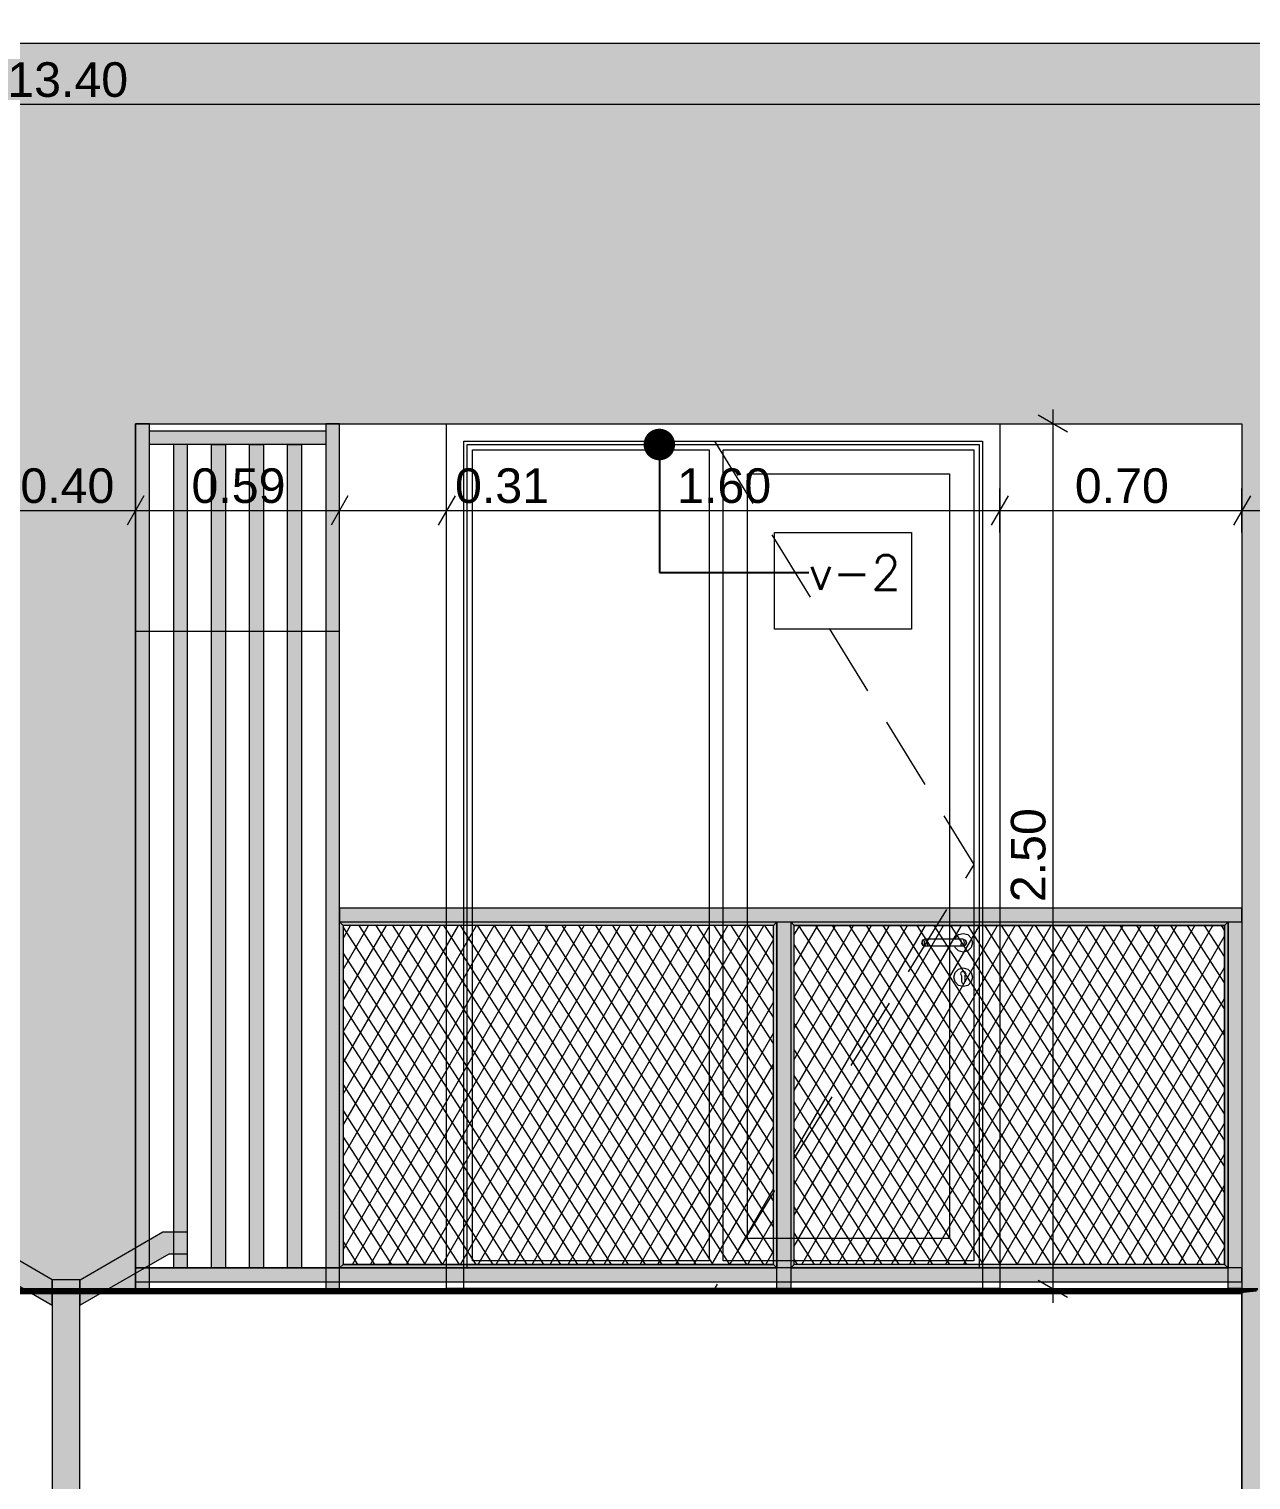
# Model space of a CAD drawing. Header units: millimetres. Extents: x 475616349 to 476941521, y 4620115302 to 4621446928.
# Drawn here: x 476732784 to 476736319, y 4620528667 to 4620532861 of the extents above; entities that cross this region are included whole.
import ezdxf

# ---------------------------------------------------------------- set-up
doc = ezdxf.new("R2010")
doc.units = ezdxf.units.MM
doc.header["$MEASUREMENT"] = 0
doc.linetypes.add('Hidden Line', pattern=[317.5, 211.666667, -105.833333])
for name, color, linetype, lineweight in [('0_Pen_No__250_Pen_No__255', 255, 'Continuous', 0), ('0_Pen_No__250_Pen_No__7', 7, 'Continuous', 0), ('2D Drafting - General_Pen_No__7_Pen_No__7', 7, 'Continuous', 0), ('New_2D Drafting - General_Pen_No__2_Pen_No__250', 7, 'Continuous', 0), ('New_2D Drafting - General_Pen_No__30_Pen_No__9_Pen_No__9_Pen_No__253', 252, 'Continuous', 0), ('New_2D Drafting - General_Pen_No__30_Pen_No__9_Pen_No__9_Pen_No__255', 255, 'Continuous', 0), ('New_2D Drafting - General_Pen_No__30_Pen_No__9_Pen_No__9_Pen_No__7', 7, 'Continuous', 0), ('New_2D Drafting - General_Pen_No__4', 7, 'Continuous', 0), ('New_2D Drafting - General_Pen_No__7', 7, 'Continuous', 0), ('New_Structural - Bearing_Pen_No__250', 7, 'Continuous', 0), ('New_zoma_Pen_No__4', 7, 'Continuous', 0), ('New_zoma_Pen_No__7', 7, 'Continuous', 0), ('Structural - Bearing_Pen_No__250', 7, 'Continuous', 0)]:
    doc.layers.add(name, color=color, linetype=linetype, lineweight=lineweight)
doc.layers.add('New_zoma', color=7, linetype='Continuous')
doc.styles.add('GENERATED_STYLE_1', font='arial.ttf')
doc.dimstyles.new('GENERATED_STYLE__18', dxfattribs={"dimtxt": 100, "dimasz": 64.421331, "dimexe": 0.18, "dimexo": 3, "dimgap": 0.09, "dimtad": 1, "dimtih": 1, "dimtoh": 1, "dimlfac": 0.001, "dimzin": 0, "dimdsep": 46, "dimtxsty": 'GENERATED_STYLE_1', "dimblk": 'ARROWHEAD_2', "dimblk1": 'ARROWHEAD_2', "dimblk2": 'ARROWHEAD_2', "dimcen": 0.09, "dimclrd": 7, "dimclre": 7, "dimclrt": 7, "dimadec": 0, "dimazin": 0, "dimtfac": 1, "dimtdec": 4, "dimtmove": 0, "dimatfit": 3, "dimfxl": 1, "dimtolj": 1, "dimtzin": 0, "dimarcsym": 0})
doc.dimstyles.new('GENERATED_STYLE__19', dxfattribs={"dimtxt": 100, "dimasz": 64.421331, "dimexe": 0.18, "dimexo": 3, "dimgap": 0.09, "dimtad": 1, "dimlfac": 0.001, "dimzin": 0, "dimdsep": 46, "dimtxsty": 'GENERATED_STYLE_1', "dimblk": 'ARROWHEAD_2', "dimblk1": 'ARROWHEAD_2', "dimblk2": 'ARROWHEAD_2', "dimcen": 0.09, "dimclrd": 7, "dimclre": 7, "dimclrt": 7, "dimadec": 0, "dimazin": 0, "dimtfac": 1, "dimtdec": 4, "dimtmove": 0, "dimatfit": 3, "dimfxl": 1, "dimtolj": 1, "dimtzin": 0, "dimarcsym": 0})
doc.dimstyles.new('GENERATED_STYLE__48', dxfattribs={"dimtxt": 0.18, "dimasz": 182.4, "dimexe": 0.18, "dimexo": 0.0625, "dimgap": 0.09, "dimtad": 0, "dimtih": 1, "dimtoh": 1, "dimdec": 4, "dimzin": 0, "dimdsep": 46, "dimcen": 0.09, "dimadec": 0, "dimazin": 0, "dimtfac": 1, "dimtdec": 4, "dimtmove": 0, "dimatfit": 3, "dimldrblk": 'ARROWHEAD_11', "dimfxl": 1, "dimtolj": 1, "dimtzin": 0, "dimarcsym": 0})
pattern_1 = [(60, (476577134.07, 4620325125.74), (-38.971143, 22.5), []), (122.833095, (476577134.07, 4620325125.74), (36.8060797, 18.75), [])]

# ---------------------------------------------------------------- blocks, each defined once
blk = doc.blocks.new('*D921', base_point=(476577134.1, 4620325125.7))
at = {"layer": 'New_zoma_Pen_No__4', "color": 7, "linetype": 'Continuous', "lineweight": 0, "transparency": 16777216}
for p, q in [((476726216.7, 4620532686.3), (476726167.8, 4620532601.5)), ((476726192.2, 4620532580.3), (476726192.2, 4620532707.5)), ((476739616.7, 4620532686.3), (476739567.8, 4620532601.5)), ((476739592.2, 4620532580.3), (476739592.2, 4620532707.5)), ((476726192.2, 4620532643.9), (476739592.2, 4620532643.9))]:
    blk.add_line(p, q, dxfattribs=at)
at = {"layer": 'New_zoma_Pen_No__7', "color": 7, "lineweight": 0, "transparency": 16777216, "insert": (476732721.3, 4620532663.9), "char_height": 100, "attachment_point": 7, "style": 'GENERATED_STYLE_1'}
blk.add_mtext('\\A1;{\\pql;\\fArial|b0|i0|c0|p34;13.40}', dxfattribs=at)
blk = doc.blocks.new('ARROWHEAD_2')
at = {"color": 0, "linetype": 'Continuous', "lineweight": 0}
for p, q in [((-0.378, -0.655), (0.378, 0.655)), ((0, 0), (-1, 0))]:
    blk.add_line(p, q, dxfattribs=at)
blk = doc.blocks.new('*D931', base_point=(476577134.1, 4620325125.7))
at = {"layer": 'New_zoma_Pen_No__4', "color": 7, "linetype": 'Continuous', "lineweight": 0, "transparency": 16777216}
for p, q in [((476732716.7, 4620531512.4), (476732667.8, 4620531427.7)), ((476732692.2, 4620531406.5), (476732692.2, 4620531533.6)), ((476733116.7, 4620531512.4), (476733067.8, 4620531427.7)), ((476733092.2, 4620531406.5), (476733092.2, 4620531533.6)), ((476732692.2, 4620531470.1), (476733092.2, 4620531470.1))]:
    blk.add_line(p, q, dxfattribs=at)
at = {"layer": 'New_zoma_Pen_No__7', "color": 7, "lineweight": 0, "transparency": 16777216, "insert": (476732759.2, 4620531490.1), "char_height": 100, "attachment_point": 7, "style": 'GENERATED_STYLE_1'}
blk.add_mtext('\\A1;{\\pql;\\fArial|b0|i0|c0|p34;0.40}', dxfattribs=at)
blk = doc.blocks.new('*D932', base_point=(476577134.1, 4620325125.7))
at = {"layer": 'New_zoma_Pen_No__4', "color": 7, "linetype": 'Continuous', "lineweight": 0, "transparency": 16777216}
for p, q in [((476733116.7, 4620531512.4), (476733067.8, 4620531427.7)), ((476733092.2, 4620531406.5), (476733092.2, 4620531533.6)), ((476733706.7, 4620531512.4), (476733657.8, 4620531427.7)), ((476733682.2, 4620531406.5), (476733682.2, 4620531533.6)), ((476733092.2, 4620531470.1), (476733682.2, 4620531470.1))]:
    blk.add_line(p, q, dxfattribs=at)
at = {"layer": 'New_zoma_Pen_No__7', "color": 7, "lineweight": 0, "transparency": 16777216, "insert": (476733254.2, 4620531490.1), "char_height": 100, "attachment_point": 7, "style": 'GENERATED_STYLE_1'}
blk.add_mtext('\\A1;{\\pql;\\fArial|b0|i0|c0|p34;0.59}', dxfattribs=at)
blk = doc.blocks.new('*D933', base_point=(476577134.1, 4620325125.7))
at = {"layer": 'New_zoma_Pen_No__4', "color": 7, "linetype": 'Continuous', "lineweight": 0, "transparency": 16777216}
for p, q in [((476733706.7, 4620531512.4), (476733657.8, 4620531427.7)), ((476733682.2, 4620531406.5), (476733682.2, 4620531533.6)), ((476734016.3, 4620531512.4), (476733967.4, 4620531427.7)), ((476733991.9, 4620531406.5), (476733991.9, 4620531533.6)), ((476733682.2, 4620531470.1), (476733991.9, 4620531470.1))]:
    blk.add_line(p, q, dxfattribs=at)
blk = doc.blocks.new('*D934', base_point=(476577134.1, 4620325125.7))
at = {"layer": 'New_zoma_Pen_No__4', "color": 7, "linetype": 'Continuous', "lineweight": 0, "transparency": 16777216}
for p, q in [((476734016.3, 4620531512.4), (476733967.4, 4620531427.7)), ((476733991.9, 4620531406.5), (476733991.9, 4620531533.6)), ((476735616.3, 4620531512.4), (476735567.4, 4620531427.7)), ((476735591.9, 4620531406.5), (476735591.9, 4620531533.6)), ((476733991.9, 4620531470.1), (476735591.9, 4620531470.1))]:
    blk.add_line(p, q, dxfattribs=at)
at = {"layer": 'New_zoma_Pen_No__7', "color": 7, "lineweight": 0, "transparency": 16777216, "char_height": 100, "attachment_point": 7, "style": 'GENERATED_STYLE_1'}
for s, insert in [('\\A1;{\\pql;\\fArial|b0|i0|c0|p34;0.31}', (476734016.4, 4620531490.1)), ('\\A1;{\\pql;\\fArial|b0|i0|c0|p34;1.60}', (476734658.8, 4620531490.1))]:
    blk.add_mtext(s, dxfattribs=dict(at, insert=insert))
blk = doc.blocks.new('*D935', base_point=(476577134.1, 4620325125.7))
at = {"layer": 'New_zoma_Pen_No__4', "color": 7, "linetype": 'Continuous', "lineweight": 0, "transparency": 16777216}
for p, q in [((476735616.3, 4620531512.4), (476735567.4, 4620531427.7)), ((476735591.9, 4620531406.5), (476735591.9, 4620531533.6)), ((476736316.7, 4620531512.4), (476736267.8, 4620531427.7)), ((476736292.2, 4620531406.5), (476736292.2, 4620531533.6)), ((476735591.9, 4620531470.1), (476736292.2, 4620531470.1))]:
    blk.add_line(p, q, dxfattribs=at)
at = {"layer": 'New_zoma_Pen_No__7', "color": 7, "lineweight": 0, "transparency": 16777216, "insert": (476735809, 4620531490.1), "char_height": 100, "attachment_point": 7, "style": 'GENERATED_STYLE_1'}
blk.add_mtext('\\A1;{\\pql;\\fArial|b0|i0|c0|p34;0.70}', dxfattribs=at)
blk = doc.blocks.new('*D936', base_point=(476577134.1, 4620325125.7))
at = {"layer": 'New_zoma_Pen_No__4', "color": 7, "linetype": 'Continuous', "lineweight": 0, "transparency": 16777216}
for p, q in [((476736316.7, 4620531512.4), (476736267.8, 4620531427.7)), ((476736292.2, 4620531406.5), (476736292.2, 4620531533.6)), ((476737316.7, 4620531512.4), (476737267.8, 4620531427.7)), ((476737292.2, 4620531406.5), (476737292.2, 4620531533.6)), ((476736292.2, 4620531470.1), (476737292.2, 4620531470.1))]:
    blk.add_line(p, q, dxfattribs=at)
at = {"layer": 'New_zoma_Pen_No__7', "color": 7, "lineweight": 0, "transparency": 16777216, "insert": (476736659.2, 4620531490.1), "char_height": 100, "attachment_point": 7, "style": 'GENERATED_STYLE_1'}
blk.add_mtext('\\A1;{\\pql;\\fArial|b0|i0|c0|p34;1.00}', dxfattribs=at)
blk = doc.blocks.new('*D970', base_point=(476577134.1, 4620325125.7))
at = {"layer": 'New_zoma_Pen_No__4', "color": 7, "linetype": 'Continuous', "lineweight": 0, "transparency": 16777216}
for p, q in [((476735745.4, 4620531761.9), (476735745.4, 4620531720.4)), ((476735681.8, 4620531720.4), (476735808.9, 4620531720.4)), ((476735787.8, 4620531695.9), (476735703, 4620531744.9)), ((476735745.4, 4620531720.4), (476735745.4, 4620529220.4)), ((476735703, 4620529244.9), (476735787.8, 4620529195.9)), ((476735681.8, 4620529220.4), (476735809, 4620529220.4)), ((476735745.4, 4620529220.4), (476735745.4, 4620529179))]:
    blk.add_line(p, q, dxfattribs=at)
at = {"layer": 'New_zoma_Pen_No__7', "color": 7, "lineweight": 0, "transparency": 16777216, "insert": (476735725.4, 4620530337.4), "char_height": 100, "attachment_point": 7, "rotation": 90.0002, "style": 'GENERATED_STYLE_1'}
blk.add_mtext('\\A1;{\\pql;\\fArial|b0|i0|c0|p34;2.50}', dxfattribs=at)
blk = doc.blocks.new('*D977', base_point=(476577134.1, 4620325125.7))
at = {"layer": 'New_zoma_Pen_No__4', "color": 7, "linetype": 'Continuous', "lineweight": 0, "transparency": 16777216}
for p, q in [((476739140.2, 4620530144.9), (476739225, 4620530095.9)), ((476739246.2, 4620530120.4), (476739119, 4620530120.4)), ((476739182.6, 4620528520.4), (476739182.6, 4620530120.4)), ((476739140.2, 4620528544.9), (476739225, 4620528495.9)), ((476739246.2, 4620528520.4), (476739119, 4620528520.4))]:
    blk.add_line(p, q, dxfattribs=at)
at = {"layer": 'New_zoma_Pen_No__7', "color": 7, "lineweight": 0, "transparency": 16777216, "insert": (476739162.6, 4620529187.4), "char_height": 100, "attachment_point": 7, "rotation": 90, "style": 'GENERATED_STYLE_1'}
blk.add_mtext('\\A1;{\\pql;\\fArial|b0|i0|c0|p34;1.60}', dxfattribs=at)
blk = doc.blocks.new('*D978', base_point=(476577134.1, 4620325125.7))
at = {"layer": 'New_zoma_Pen_No__4', "color": 7, "linetype": 'Continuous', "lineweight": 0, "transparency": 16777216}
for p, q in [((476739246.2, 4620531720.4), (476739119, 4620531720.4)), ((476739140.2, 4620531744.9), (476739225, 4620531695.9)), ((476739182.6, 4620530120.4), (476739182.6, 4620531720.4)), ((476739140.2, 4620530144.9), (476739225, 4620530095.9)), ((476739246.2, 4620530120.4), (476739119, 4620530120.4))]:
    blk.add_line(p, q, dxfattribs=at)
at = {"layer": 'New_zoma_Pen_No__7', "color": 7, "lineweight": 0, "transparency": 16777216, "insert": (476739162.6, 4620530787.4), "char_height": 100, "attachment_point": 7, "rotation": 90, "style": 'GENERATED_STYLE_1'}
blk.add_mtext('\\A1;{\\pql;\\fArial|b0|i0|c0|p34;1.60}', dxfattribs=at)
blk = doc.blocks.new('*D979', base_point=(476577134.1, 4620325125.7))
at = {"layer": 'New_zoma_Pen_No__4', "color": 7, "linetype": 'Continuous', "lineweight": 0, "transparency": 16777216}
for p, q in [((476739182.6, 4620532820), (476739182.6, 4620532861.4)), ((476739246.2, 4620532820), (476739119, 4620532820)), ((476739225, 4620532795.5), (476739140.2, 4620532844.4)), ((476739182.6, 4620531720.4), (476739182.6, 4620532820)), ((476739246.2, 4620531720.4), (476739119, 4620531720.4)), ((476739140.2, 4620531744.9), (476739225, 4620531695.9))]:
    blk.add_line(p, q, dxfattribs=at)
at = {"layer": 'New_zoma_Pen_No__7', "color": 7, "lineweight": 0, "transparency": 16777216, "insert": (476739162.6, 4620532137.1), "char_height": 100, "attachment_point": 7, "rotation": 90, "style": 'GENERATED_STYLE_1'}
blk.add_mtext('\\A1;{\\pql;\\fArial|b0|i0|c0|p34;1.10}', dxfattribs=at)
blk = doc.blocks.new('*D1028', base_point=(476577134.1, 4620325125.7))
at = {"layer": 'New_zoma_Pen_No__4', "color": 7, "linetype": 'Continuous', "lineweight": 0, "transparency": 16777216}
for p, q in [((476753556.4, 4620529259.3), (476753641.2, 4620529210.3)), ((476753662.4, 4620529234.8), (476753535.3, 4620529234.8)), ((476753598.8, 4620528506), (476753598.8, 4620529234.8)), ((476753662.4, 4620528506), (476753535.3, 4620528506)), ((476753556.4, 4620528530.5), (476753641.2, 4620528481.5))]:
    blk.add_line(p, q, dxfattribs=at)
at = {"layer": 'New_zoma_Pen_No__7', "color": 7, "lineweight": 0, "transparency": 16777216, "insert": (476753578.8, 4620528737.4), "char_height": 100, "attachment_point": 7, "rotation": 90, "style": 'GENERATED_STYLE_1'}
blk.add_mtext('\\A1;{\\pql;\\fArial|b0|i0|c0|p34;0.73}', dxfattribs=at)
blk = doc.blocks.new('*D1029', base_point=(476577134.1, 4620325125.7))
at = {"layer": 'New_zoma_Pen_No__4', "color": 7, "linetype": 'Continuous', "lineweight": 0, "transparency": 16777216}
for p, q in [((476753556.4, 4620531730.5), (476753641.2, 4620531681.5)), ((476753662.4, 4620531706), (476753535.3, 4620531706)), ((476753598.8, 4620529234.8), (476753598.8, 4620531706)), ((476753556.4, 4620529259.3), (476753641.2, 4620529210.3)), ((476753662.4, 4620529234.8), (476753535.3, 4620529234.8))]:
    blk.add_line(p, q, dxfattribs=at)
at = {"layer": 'New_zoma_Pen_No__7', "color": 7, "lineweight": 0, "transparency": 16777216, "insert": (476753578.8, 4620530337.4), "char_height": 100, "attachment_point": 7, "rotation": 90, "style": 'GENERATED_STYLE_1'}
blk.add_mtext('\\A1;{\\pql;\\fArial|b0|i0|c0|p34;2.47}', dxfattribs=at)
blk = doc.blocks.new('*D1030', base_point=(476577134.1, 4620325125.7))
at = {"layer": 'New_zoma_Pen_No__4', "color": 7, "linetype": 'Continuous', "lineweight": 0, "transparency": 16777216}
for p, q in [((476753556.4, 4620532444.9), (476753641.2, 4620532395.9)), ((476753662.4, 4620532420.4), (476753535.3, 4620532420.4)), ((476753598.8, 4620531706), (476753598.8, 4620532420.4)), ((476753556.4, 4620531730.5), (476753641.2, 4620531681.5)), ((476753662.4, 4620531706), (476753535.3, 4620531706))]:
    blk.add_line(p, q, dxfattribs=at)
at = {"layer": 'New_zoma_Pen_No__7', "color": 7, "lineweight": 0, "transparency": 16777216, "insert": (476753578.8, 4620531930.2), "char_height": 100, "attachment_point": 7, "rotation": 90, "style": 'GENERATED_STYLE_1'}
blk.add_mtext('\\A1;{\\pql;\\fArial|b0|i0|c0|p34;0.71}', dxfattribs=at)
blk = doc.blocks.new('*D1031', base_point=(476577134.1, 4620325125.7))
at = {"layer": 'New_zoma_Pen_No__4', "color": 7, "linetype": 'Continuous', "lineweight": 0, "transparency": 16777216}
for p, q in [((476753598.8, 4620532820), (476753598.8, 4620532861.4)), ((476753662.4, 4620532820), (476753535.3, 4620532820)), ((476753641.2, 4620532795.5), (476753556.4, 4620532844.4)), ((476753598.8, 4620532420.4), (476753598.8, 4620532820)), ((476753556.4, 4620532444.9), (476753641.2, 4620532395.9)), ((476753662.4, 4620532420.4), (476753535.3, 4620532420.4))]:
    blk.add_line(p, q, dxfattribs=at)
at = {"layer": 'New_zoma_Pen_No__7', "color": 7, "lineweight": 0, "transparency": 16777216, "insert": (476753578.8, 4620532487.2), "char_height": 100, "attachment_point": 7, "rotation": 90, "style": 'GENERATED_STYLE_1'}
blk.add_mtext('\\A1;{\\pql;\\fArial|b0|i0|c0|p34;0.40}', dxfattribs=at)
blk = doc.blocks.new('*D1035', base_point=(476577134.1, 4620325125.7))
at = {"layer": 'New_zoma_Pen_No__4', "color": 7, "linetype": 'Continuous', "lineweight": 0, "transparency": 16777216}
for p, q in [((476749456.3, 4620532861.3), (476749456.3, 4620532819.8)), ((476749392.8, 4620532819.8), (476749519.9, 4620532819.8)), ((476749498.7, 4620532795.4), (476749414, 4620532844.3)), ((476749456.3, 4620532819.8), (476749456.3, 4620531720.3)), ((476749392.8, 4620531720.3), (476749519.9, 4620531720.3)), ((476749498.7, 4620531695.8), (476749413.9, 4620531744.8))]:
    blk.add_line(p, q, dxfattribs=at)
at = {"layer": 'New_zoma_Pen_No__7', "color": 7, "lineweight": 0, "transparency": 16777216, "insert": (476749436.3, 4620532137), "char_height": 100, "attachment_point": 7, "rotation": 89.9998, "style": 'GENERATED_STYLE_1'}
blk.add_mtext('\\A1;{\\pql;\\fArial|b0|i0|c0|p34;1.10}', dxfattribs=at)
blk = doc.blocks.new('*D1036', base_point=(476577134.1, 4620325125.7))
at = {"layer": 'New_zoma_Pen_No__4', "color": 7, "linetype": 'Continuous', "lineweight": 0, "transparency": 16777216}
for p, q in [((476749456.3, 4620532819.9), (476749456.3, 4620531720.3)), ((476749392.8, 4620531720.3), (476749519.9, 4620531720.3)), ((476749498.7, 4620531695.8), (476749413.9, 4620531744.8)), ((476749456.3, 4620531720.3), (476749456.3, 4620529220.3)), ((476749498.7, 4620529195.9), (476749413.9, 4620529244.8)), ((476749392.7, 4620529220.3), (476749519.9, 4620529220.3)), ((476749456.3, 4620529220.3), (476749456.3, 4620528940.3))]:
    blk.add_line(p, q, dxfattribs=at)
at = {"layer": 'New_zoma_Pen_No__7', "color": 7, "lineweight": 0, "transparency": 16777216, "char_height": 100, "attachment_point": 7, "rotation": 89.9998, "style": 'GENERATED_STYLE_1'}
for s, insert in [('\\A1;{\\pql;\\fArial|b0|i0|c0|p34;2.50}', (476749436.3, 4620530337.3)), ('\\A1;{\\pql;\\fArial|b0|i0|c0|p34;0.28}', (476749436.3, 4620529244.8))]:
    blk.add_mtext(s, dxfattribs=dict(at, insert=insert))
blk = doc.blocks.new('*D1037', base_point=(476577134.1, 4620325125.7))
at = {"layer": 'New_zoma_Pen_No__4', "color": 7, "linetype": 'Continuous', "lineweight": 0, "transparency": 16777216}
for p, q in [((476749498.7, 4620529195.9), (476749413.9, 4620529244.8)), ((476749456.3, 4620529220.3), (476749456.3, 4620528940.3)), ((476749498.7, 4620528915.8), (476749413.9, 4620528964.8)), ((476749392.7, 4620528940.3), (476749519.9, 4620528940.3)), ((476749456.3, 4620528940.3), (476749456.3, 4620528520.3))]:
    blk.add_line(p, q, dxfattribs=at)
blk = doc.blocks.new('*D1038', base_point=(476577134.1, 4620325125.7))
at = {"layer": 'New_zoma_Pen_No__4', "color": 7, "linetype": 'Continuous', "lineweight": 0, "transparency": 16777216}
for p, q in [((476749498.7, 4620528915.8), (476749413.9, 4620528964.8)), ((476749456.3, 4620528940.3), (476749456.3, 4620528520.3)), ((476749498.7, 4620528495.8), (476749413.9, 4620528544.8)), ((476749392.7, 4620528520.3), (476749519.9, 4620528520.3)), ((476749456.3, 4620528520.3), (476749456.3, 4620526020.3))]:
    blk.add_line(p, q, dxfattribs=at)
at = {"layer": 'New_zoma_Pen_No__7', "color": 7, "lineweight": 0, "transparency": 16777216, "insert": (476749436.3, 4620528597.3), "char_height": 100, "attachment_point": 7, "rotation": 89.9998, "style": 'GENERATED_STYLE_1'}
blk.add_mtext('\\A1;{\\pql;\\fArial|b0|i0|c0|p34;0.42}', dxfattribs=at)
blk = doc.blocks.new('ARROWHEAD_11')
at = {"color": 0, "linetype": 'Continuous', "lineweight": 0}
blk.add_line((0, 0), (-1, 0), dxfattribs=at)
at = {"color": 0, "linetype": 'Continuous', "lineweight": 0, "const_width": 0.25, "flags": 128}
blk.add_lwpolyline([(-0.125, 0, 1), (0.125, 0, 1)], format="xyb", close=True, dxfattribs=at)

msp = doc.modelspace()

# ---------------------------------------------------------------- hatches: boundary and pattern name
at = {"layer": '0_Pen_No__250_Pen_No__255', "linetype": 'Continuous', "lineweight": 0, "true_color": 0x3f3f3f}
for points in [[(476732851.654, 4620529245.706), (476732611.754, 4620529384.355), (476732541.754, 4620529384.355), (476732541.754, 4620529320.355), (476732595.31, 4620529320.355), (476732851.654, 4620529172.202)], [(476732931.827, 4620529245.691), (476733171.727, 4620529384.34), (476733241.727, 4620529384.34), (476733241.727, 4620529320.34), (476733188.171, 4620529320.34), (476732931.827, 4620529172.188)], [(476732931.911, 4620519620.363), (476732931.653, 4620529245.706), (476732851.654, 4620529245.706), (476732851.654, 4620529143.305), (476732851.654, 4620519620.363)]]:
    msp.add_hatch(color=250, dxfattribs=at).paths.add_polyline_path(points)
at = {"layer": 'New_2D Drafting - General_Pen_No__30_Pen_No__9_Pen_No__9_Pen_No__253', "linetype": 'Continuous', "lineweight": 0}
h = msp.add_hatch(dxfattribs=at)
h.set_pattern_fill('BRICK___RUNNING_BOND', color=252, style=0, pattern_type=2)
h.set_pattern_definition([(0, (476577134.07, 4620325125.74), (0, 66.64), []), (90, (476577134.07, 4620325125.74), (-244.8, 0), [66.64, -66.64]), (90, (476577256.47, 4620325192.38), (-244.8, 0), [66.64, -66.64])])
h.paths.add_polyline_path([(476726192.231, 4620522120.364), (476729492.231, 4620522120.364), (476729492.231, 4620531720.4), (476732692.231, 4620531720.4), (476732692.231, 4620529220.406), (476733092.231, 4620529220.406), (476733092.231, 4620531720.4), (476736292.231, 4620531720.4), (476736292.231, 4620522120.412), (476739592.231, 4620522120.412), (476739592.231, 4620532819.956), (476726192.231, 4620532819.956)])
h.paths.add_polyline_path([(476726892.229, 4620531720.4), (476726892.229, 4620530120.4), (476728492.229, 4620530120.4), (476728492.229, 4620531720.4)], flags=0)
h.paths.add_polyline_path([(476726892.229, 4620528520.4), (476726892.229, 4620526920.4), (476728492.229, 4620526920.4), (476728492.229, 4620528520.4)], flags=0)
h.paths.add_polyline_path([(476726892.229, 4620525320.4), (476726892.229, 4620523720.4), (476728492.229, 4620523720.4), (476728492.229, 4620525320.4)], flags=0)
h.paths.add_polyline_path([(476738892.233, 4620528520.4), (476737292.233, 4620528520.4), (476737292.233, 4620526920.4), (476738892.233, 4620526920.4)], flags=0)
h.paths.add_polyline_path([(476738892.233, 4620525320.4), (476737292.233, 4620525320.4), (476737292.233, 4620523720.4), (476738892.233, 4620523720.4)], flags=0)
h.paths.add_polyline_path([(476738892.233, 4620531720.4), (476737292.233, 4620531720.4), (476737292.233, 4620530120.4), (476738892.233, 4620530120.4)], flags=0)
at = {"layer": 'New_2D Drafting - General_Pen_No__30_Pen_No__9_Pen_No__9_Pen_No__255', "linetype": 'Continuous', "lineweight": 0}
for points in [[(476733132.231, 4620531720.4), (476733092.231, 4620531720.4), (476733092.231, 4620529220.406), (476733132.231, 4620529220.406)], [(476733682.231, 4620531720.4), (476733642.231, 4620531720.4), (476733642.231, 4620529220.406), (476733682.231, 4620529220.406)], [(476733642.231, 4620531700.4), (476733642.231, 4620531660.313), (476733132.231, 4620531660.313), (476733132.231, 4620531700.4)], [(476733242.231, 4620531660.313), (476733202.231, 4620531660.313), (476733202.231, 4620529280.432), (476733242.231, 4620529280.432)], [(476733352.231, 4620531660.313), (476733352.231, 4620529280.432), (476733312.231, 4620529280.432), (476733312.231, 4620531660.313)], [(476733462.231, 4620531660.313), (476733462.231, 4620529280.432), (476733422.231, 4620529280.432), (476733422.231, 4620531660.313)], [(476733572.231, 4620531660.313), (476733572.231, 4620529280.432), (476733532.231, 4620529280.432), (476733532.231, 4620531660.313)], [(476736292.231, 4620530280.434), (476736292.231, 4620530320.434), (476733682.456, 4620530320.434), (476733682.456, 4620530280.434)], [(476733692.542, 4620530270.434), (476733682.456, 4620530280.434), (476734947.318, 4620530280.434), (476734937.318, 4620530270.434)], [(476733682.456, 4620530280.434), (476733692.542, 4620530270.434), (476733692.542, 4620529290.406), (476733682.456, 4620529280.432)], [(476734947.344, 4620529280.432), (476734937.344, 4620529290.432), (476734937.344, 4620530270.46), (476734947.344, 4620530280.46)], [(476734987.344, 4620529220.406), (476734947.344, 4620529220.406), (476734947.344, 4620530280.434), (476734987.344, 4620530280.434)], [(476734987.344, 4620529280.406), (476734997.344, 4620529290.406), (476734997.344, 4620530270.434), (476734987.344, 4620530280.434)], [(476734997.344, 4620530270.434), (476734987.344, 4620530280.434), (476736252.231, 4620530280.434), (476736242.231, 4620530270.434)], [(476736252.231, 4620529280.406), (476736242.231, 4620529290.406), (476736242.231, 4620530270.434), (476736252.231, 4620530280.434)], [(476736292.231, 4620529220.44), (476736252.231, 4620529220.44), (476736252.231, 4620530280.434), (476736292.231, 4620530280.434)], [(476733692.553, 4620529290.417), (476733682.456, 4620529280.432), (476734947.318, 4620529280.432), (476734937.31, 4620529290.44)], [(476734997.344, 4620529290.432), (476734987.344, 4620529280.432), (476736252.231, 4620529280.432), (476736242.231, 4620529290.432)], [(476736292.231, 4620529240.432), (476736292.231, 4620529280.432), (476733092.231, 4620529280.432), (476733092.231, 4620529240.432)]]:
    msp.add_hatch(color=255, dxfattribs=at).paths.add_polyline_path(points)
at = {"layer": 'New_2D Drafting - General_Pen_No__7', "linetype": 'Continuous', "lineweight": 0}
h = msp.add_hatch(dxfattribs=at)
h.set_pattern_fill('BATT_INSULATION', style=0, pattern_type=2)
h.set_pattern_definition(pattern_1)
h.paths.add_polyline_path([(476734937.344, 4620530270.434), (476733692.542, 4620530270.434), (476733692.542, 4620529290.406), (476734937.344, 4620529290.406)])
h = msp.add_hatch(dxfattribs=at)
h.set_pattern_fill('BATT_INSULATION', style=0, pattern_type=2)
h.set_pattern_definition(pattern_1)
h.paths.add_polyline_path([(476736242.231, 4620529290.432), (476734997.344, 4620529290.432), (476734997.344, 4620530270.434), (476736242.231, 4620530270.434)])

# ---------------------------------------------------------------- linework, layer by layer
at = {"layer": '0_Pen_No__250_Pen_No__7', "color": 7, "linetype": 'Continuous', "lineweight": 0, "flags": 128}
for points in [[(476732851.654, 4620529245.706), (476732611.754, 4620529384.355), (476732541.754, 4620529384.355), (476732541.754, 4620529320.355), (476732595.31, 4620529320.355), (476732851.654, 4620529172.202)], [(476732931.827, 4620529245.691), (476733171.727, 4620529384.34), (476733241.727, 4620529384.34), (476733241.727, 4620529320.34), (476733188.171, 4620529320.34), (476732931.827, 4620529172.188)], [(476732931.911, 4620519620.363), (476732931.653, 4620529245.706), (476732851.654, 4620529245.706), (476732851.654, 4620529143.305), (476732851.654, 4620519620.363)]]:
    msp.add_lwpolyline(points, close=True, dxfattribs=at)
at = {"layer": '2D Drafting - General_Pen_No__7_Pen_No__7', "color": 7, "linetype": 'Continuous', "lineweight": 0, "flags": 128}
for points in [[(476735587.733, 4620529220.4), (476733991.849, 4620529220.405), (476733991.858, 4620531720.405), (476735591.858, 4620531720.4)], [(476735591.858, 4620531720.4), (476735591.849, 4620529220.4), (476735587.733, 4620529220.4)]]:
    msp.add_lwpolyline(points, dxfattribs=at)
for points in [[(476734041.858, 4620531670.404), (476735541.858, 4620531670.399), (476735541.849, 4620529220.4), (476734041.849, 4620529220.406)], [(476734051.858, 4620531660.404), (476735531.858, 4620531660.399), (476735531.85, 4620529280.401), (476734051.85, 4620529280.406)], [(476734066.858, 4620531645.404), (476734751.858, 4620531645.401), (476734751.85, 4620529300.404), (476734066.85, 4620529300.406)], [(476734791.854, 4620531645.401), (476735516.858, 4620531645.399), (476735516.85, 4620529300.401), (476734791.85, 4620529300.404)], [(476734861.857, 4620531575.401), (476735446.857, 4620531575.399), (476735446.85, 4620529365.401), (476734861.85, 4620529365.403)]]:
    msp.add_lwpolyline(points, close=True, dxfattribs=at)
at = {"layer": '2D Drafting - General_Pen_No__7_Pen_No__7', "color": 7, "linetype": 'Hidden Line', "lineweight": 0, "flags": 128}
msp.add_lwpolyline([(476734766.858, 4620531670.401), (476735516.854, 4620530446.276), (476734767.626, 4620529221.687)], dxfattribs=at)
at = {"layer": 'New_2D Drafting - General_Pen_No__2_Pen_No__250', "color": 7, "linetype": 'Continuous', "lineweight": 0, "flags": 128}
msp.add_lwpolyline([(476734939.919, 4620531406.034), (476735336.92, 4620531406.034), (476735336.92, 4620531126.346), (476734939.919, 4620531126.346)], close=True, dxfattribs=at)
at = {"layer": 'New_2D Drafting - General_Pen_No__30_Pen_No__9_Pen_No__9_Pen_No__7', "color": 7, "linetype": 'Continuous', "lineweight": 0, "flags": 128}
for points in [[(476726192.231, 4620522120.364), (476729492.231, 4620522120.364), (476729492.231, 4620531720.4), (476732692.231, 4620531720.4), (476732692.231, 4620529220.406), (476733092.231, 4620529220.406), (476733092.231, 4620531720.4), (476736292.231, 4620531720.4), (476736292.231, 4620522120.412), (476739592.231, 4620522120.412), (476739592.231, 4620532819.956), (476726192.231, 4620532819.956)], [(476733132.231, 4620531720.4), (476733092.231, 4620531720.4), (476733092.231, 4620529220.406), (476733132.231, 4620529220.406)], [(476733682.231, 4620531720.4), (476733642.231, 4620531720.4), (476733642.231, 4620529220.406), (476733682.231, 4620529220.406)], [(476733642.231, 4620531700.4), (476733642.231, 4620531660.313), (476733132.231, 4620531660.313), (476733132.231, 4620531700.4)], [(476733242.231, 4620531660.313), (476733202.231, 4620531660.313), (476733202.231, 4620529280.432), (476733242.231, 4620529280.432)], [(476733352.231, 4620531660.313), (476733352.231, 4620529280.432), (476733312.231, 4620529280.432), (476733312.231, 4620531660.313)], [(476733462.231, 4620531660.313), (476733462.231, 4620529280.432), (476733422.231, 4620529280.432), (476733422.231, 4620531660.313)], [(476733572.231, 4620531660.313), (476733572.231, 4620529280.432), (476733532.231, 4620529280.432), (476733532.231, 4620531660.313)], [(476733092.231, 4620529280.432), (476733682.231, 4620529280.432), (476733682.231, 4620531120.017), (476733092.231, 4620531120.017)], [(476736292.231, 4620530280.434), (476736292.231, 4620530320.434), (476733682.456, 4620530320.434), (476733682.456, 4620530280.434)], [(476733692.542, 4620530270.434), (476733682.456, 4620530280.434), (476734947.318, 4620530280.434), (476734937.318, 4620530270.434)], [(476733682.456, 4620530280.434), (476733692.542, 4620530270.434), (476733692.542, 4620529290.406), (476733682.456, 4620529280.432)], [(476734947.344, 4620529280.432), (476734937.344, 4620529290.432), (476734937.344, 4620530270.46), (476734947.344, 4620530280.46)], [(476734987.344, 4620529220.406), (476734947.344, 4620529220.406), (476734947.344, 4620530280.434), (476734987.344, 4620530280.434)], [(476734987.344, 4620529280.406), (476734997.344, 4620529290.406), (476734997.344, 4620530270.434), (476734987.344, 4620530280.434)], [(476734997.344, 4620530270.434), (476734987.344, 4620530280.434), (476736252.231, 4620530280.434), (476736242.231, 4620530270.434)], [(476736252.231, 4620529280.406), (476736242.231, 4620529290.406), (476736242.231, 4620530270.434), (476736252.231, 4620530280.434)], [(476736292.231, 4620529220.44), (476736252.231, 4620529220.44), (476736252.231, 4620530280.434), (476736292.231, 4620530280.434)], [(476733692.553, 4620529290.417), (476733682.456, 4620529280.432), (476734947.318, 4620529280.432), (476734937.31, 4620529290.44)], [(476734997.344, 4620529290.432), (476734987.344, 4620529280.432), (476736252.231, 4620529280.432), (476736242.231, 4620529290.432)], [(476736292.231, 4620529240.432), (476736292.231, 4620529280.432), (476733092.231, 4620529280.432), (476733092.231, 4620529240.432)]]:
    msp.add_lwpolyline(points, close=True, dxfattribs=at)
at = {"layer": 'New_2D Drafting - General_Pen_No__4', "color": 7, "linetype": 'Continuous', "lineweight": 0, "flags": 128}
for points in [[(476734937.344, 4620530270.434), (476733692.542, 4620530270.434), (476733692.542, 4620529290.406), (476734937.344, 4620529290.406)], [(476736242.231, 4620529290.432), (476734997.344, 4620529290.432), (476734997.344, 4620530270.434), (476736242.231, 4620530270.434)]]:
    msp.add_lwpolyline(points, close=True, dxfattribs=at)
at = {"layer": 'New_Structural - Bearing_Pen_No__250', "color": 7, "linetype": 'Continuous', "lineweight": 0}
for p, q in [((476735368.891, 4620530227.471), (476735365.962, 4620530220.4)), ((476735365.962, 4620530220.4), (476735368.891, 4620530213.329)), ((476735370.443, 4620530227.471), (476735367.684, 4620530220.4)), ((476735367.684, 4620530220.4), (476735370.443, 4620530213.329)), ((476735375.962, 4620530230.4), (476735368.891, 4620530227.471)), ((476735368.891, 4620530213.329), (476735375.962, 4620530210.4)), ((476735375.258, 4620530227.471), (476735373.146, 4620530220.4)), ((476735373.146, 4620530220.4), (476735375.258, 4620530213.329)), ((476735377.104, 4620530230.4), (476735375.962, 4620530230.4)), ((476735377.104, 4620530210.4), (476735375.962, 4620530210.4)), ((476735380.356, 4620530230.4), (476735377.104, 4620530230.4)), ((476735380.356, 4620530210.4), (476735377.104, 4620530210.4)), ((476735385.222, 4620530230.4), (476735380.356, 4620530230.4)), ((476735385.222, 4620530210.4), (476735380.356, 4620530210.4)), ((476735382.463, 4620530227.471), (476735381.32, 4620530220.4)), ((476735381.32, 4620530220.4), (476735382.463, 4620530213.329)), ((476735390.962, 4620530230.4), (476735385.222, 4620530230.4)), ((476735390.962, 4620530210.4), (476735385.222, 4620530210.4)), ((476735470.962, 4620530230.4), (476735390.962, 4620530230.4)), ((476735470.962, 4620530210.4), (476735390.962, 4620530210.4)), ((476735461.642, 4620530230.4), (476735462.58, 4620530233.9)), ((476735462.58, 4620530206.9), (476735461.642, 4620530210.4)), ((476735462.58, 4620530233.9), (476735472.463, 4620530243.783)), ((476735476.703, 4620530230.4), (476735470.962, 4620530230.4)), ((476735476.703, 4620530210.4), (476735470.962, 4620530210.4)), ((476735472.463, 4620530243.783), (476735485.963, 4620530247.4)), ((476735481.569, 4620530230.4), (476735476.703, 4620530230.4)), ((476735481.569, 4620530210.4), (476735476.703, 4620530210.4)), ((476735479.462, 4620530227.471), (476735480.604, 4620530220.4)), ((476735480.604, 4620530220.4), (476735479.462, 4620530213.329)), ((476735484.821, 4620530230.4), (476735481.569, 4620530230.4)), ((476735484.821, 4620530210.4), (476735481.569, 4620530210.4)), ((476735485.962, 4620530230.4), (476735484.821, 4620530230.4)), ((476735485.962, 4620530210.4), (476735484.821, 4620530210.4)), ((476735485.962, 4620530230.4), (476735493.034, 4620530227.471)), ((476735493.033, 4620530213.329), (476735485.962, 4620530210.4)), ((476735485.963, 4620530247.4), (476735499.463, 4620530243.783)), ((476735486.667, 4620530227.471), (476735488.779, 4620530220.4)), ((476735488.779, 4620530220.4), (476735486.667, 4620530213.329)), ((476735491.481, 4620530227.471), (476735494.24, 4620530220.4)), ((476735494.24, 4620530220.4), (476735491.481, 4620530213.329)), ((476735495.962, 4620530220.4), (476735493.033, 4620530213.329)), ((476735493.034, 4620530227.471), (476735495.962, 4620530220.4)), ((476735499.463, 4620530243.783), (476735509.345, 4620530233.9)), ((476735509.345, 4620530233.9), (476735512.962, 4620530220.4)), ((476735512.962, 4620530220.4), (476735509.345, 4620530206.9)), ((476735472.462, 4620530197.017), (476735462.58, 4620530206.9)), ((476735485.962, 4620530193.4), (476735472.462, 4620530197.017)), ((476735499.462, 4620530197.017), (476735485.962, 4620530193.4)), ((476735509.345, 4620530206.9), (476735499.462, 4620530197.017)), ((476735458.962, 4620530120.4), (476735462.579, 4620530133.9)), ((476735462.579, 4620530133.9), (476735472.462, 4620530143.783)), ((476735472.462, 4620530143.783), (476735485.962, 4620530147.4)), ((476735479.242, 4620530132.04), (476735478.494, 4620530130.092)), ((476735478.494, 4620530130.092), (476735480.962, 4620530124.8)), ((476735479.242, 4620530132.04), (476735480.587, 4620530135.544)), ((476735485.962, 4620530137.825), (476735480.587, 4620530135.544)), ((476735485.962, 4620530147.4), (476735499.462, 4620530143.783)), ((476735491.337, 4620530135.544), (476735485.962, 4620530137.825)), ((476735490.962, 4620530124.8), (476735493.43, 4620530130.092)), ((476735492.682, 4620530132.04), (476735491.337, 4620530135.544)), ((476735492.682, 4620530132.04), (476735493.43, 4620530130.092)), ((476735499.462, 4620530143.783), (476735509.345, 4620530133.9)), ((476735509.345, 4620530133.9), (476735512.962, 4620530120.4)), ((476735462.579, 4620530106.9), (476735458.962, 4620530120.4)), ((476735472.462, 4620530097.017), (476735462.579, 4620530106.9)), ((476735485.962, 4620530093.4), (476735472.462, 4620530097.017)), ((476735480.962, 4620530124.8), (476735480.962, 4620530123.287)), ((476735480.962, 4620530123.287), (476735480.962, 4620530120.4)), ((476735480.962, 4620530120.4), (476735480.962, 4620530117.513)), ((476735480.962, 4620530117.513), (476735480.962, 4620530111.74)), ((476735480.962, 4620530111.74), (476735480.962, 4620530107.9)), ((476735480.962, 4620530107.9), (476735482.427, 4620530104.364)), ((476735482.427, 4620530104.364), (476735485.962, 4620530102.9)), ((476735485.962, 4620530102.9), (476735489.498, 4620530104.364)), ((476735499.462, 4620530097.017), (476735485.962, 4620530093.4)), ((476735489.498, 4620530104.364), (476735490.962, 4620530107.9)), ((476735490.962, 4620530123.287), (476735490.962, 4620530124.8)), ((476735490.962, 4620530123.287), (476735490.962, 4620530120.4)), ((476735490.962, 4620530120.4), (476735490.962, 4620530117.513)), ((476735490.962, 4620530117.513), (476735490.962, 4620530111.74)), ((476735490.962, 4620530111.74), (476735490.962, 4620530107.9)), ((476735509.345, 4620530106.9), (476735499.462, 4620530097.017)), ((476735512.962, 4620530120.4), (476735509.345, 4620530106.9))]:
    msp.add_line(p, q, dxfattribs=at)
at = {"layer": 'Structural - Bearing_Pen_No__250', "color": 7, "linetype": 'Continuous', "lineweight": 0}
for p, q in [((476729445.905, 4620529220.406), (476736338.557, 4620529220.406)), ((476729445.905, 4620529217.911), (476736338.557, 4620529217.911)), ((476729450.368, 4620529213.956), (476736334.095, 4620529213.956)), ((476729487.769, 4620529209.966), (476736296.694, 4620529209.966)), ((476729492.231, 4620529206.011), (476736292.231, 4620529206.011)), ((476736292.231, 4620529206.011), (476736292.631, 4620529207.542)), ((476736292.231, 4620528534.826), (476736292.231, 4620529206.011)), ((476736292.631, 4620529207.542), (476736293.769, 4620529208.84)), ((476736293.769, 4620529208.84), (476736295.472, 4620529209.707)), ((476736295.472, 4620529209.707), (476736296.694, 4620529209.966)), ((476736296.694, 4620529209.966), (476736334.095, 4620529213.956))]:
    msp.add_line(p, q, dxfattribs=at)

# ---------------------------------------------------------------- texts
at = {"layer": 'New_2D Drafting - General_Pen_No__2_Pen_No__250', "color": 7, "linetype": 'Continuous', "lineweight": 0, "insert": (476735039.919, 4620531290.478), "char_height": 100, "attachment_point": 4}
msp.add_mtext('\\A1;{\\pql;\\Ftxt.shx;v-\\Ftxt.shx;2}', dxfattribs=at)

# ---------------------------------------------------------------- dimensions: what is measured, and where the dimension line sits
at = {"layer": 'New_zoma', "color": 7, "linetype": 'Continuous', "lineweight": 0}
for base, p1, p2, angle, picture, middle, turn in [((476753598.826, 4620532819.956), (476711922.336, 4620532420.406), (476711922.326, 4620532819.956), 90, '*D1031', (476753528.826, 4620532617.034), 90), ((476749456.331, 4620531720.304), (476718891.702, 4620532819.956), (476716541.379, 4620531720.418), 269.999803, '*D1035', (476749386.333, 4620532266.931), 89.999803), ((476739182.595, 4620532819.956), (476726892.229, 4620531720.4), (476726192.231, 4620532819.956), 90, '*D979', (476739112.595, 4620532267.031), 90), ((476749456.322, 4620529220.322), (476716541.379, 4620531720.418), (476716442.413, 4620529220.436), 269.999803, '*D1036', (476749386.326, 4620530467.167), 89.999803), ((476753598.826, 4620532420.406), (476711922.605, 4620531706.017), (476711922.336, 4620532420.406), 90, '*D1030', (476753528.826, 4620532060.065), 90), ((476735745.385, 4620529220.419), (476730192.229, 4620531720.4), (476730192.238, 4620529220.4), 270.000197, '*D970', (476735675.38, 4620530467.272), 90.000197), ((476753598.826, 4620531706.017), (476711922.621, 4620529234.801), (476711922.605, 4620531706.017), 90, '*D1029', (476753528.826, 4620530467.263), 90), ((476739182.595, 4620531720.4), (476726892.229, 4620530120.4), (476726892.229, 4620531720.4), 90, '*D978', (476739112.595, 4620530917.253), 90), ((476739182.595, 4620530120.4), (476726892.229, 4620528520.4), (476726892.229, 4620530120.4), 90, '*D977', (476739112.595, 4620529317.253), 90), ((476749456.321, 4620528940.298), (476716442.413, 4620529220.436), (476716442.413, 4620528940.412), 269.999803, '*D1037', (476749386.323, 4620529374.702), 89.999803), ((476753598.826, 4620529234.801), (476711922.432, 4620528506.017), (476711922.621, 4620529234.801), 90, '*D1028', (476753528.826, 4620528867.263), 90), ((476749456.32, 4620528520.304), (476716442.413, 4620528940.412), (476716541.379, 4620528520.418), 269.999803, '*D1038', (476749386.32, 4620528727.155), 89.999803)]:
    dim = msp.add_linear_dim(base=base, p1=p1, p2=p2, angle=angle, dimstyle='GENERATED_STYLE__19', dxfattribs=at)
    dim.commit()
    dim.dimension.update_dxf_attribs({"geometry": picture, "text_midpoint": middle, "dimtype": 160, "text_rotation": turn})
for base, p1, p2, picture, middle in [((476739592.231, 4620532643.918), (476726192.231, 4620532819.956), (476739592.231, 4620532819.956), '*D921', (476732889.26, 4620532713.918)), ((476733092.231, 4620531470.054), (476732692.231, 4620531720.4), (476733092.231, 4620531720.4), '*D931', (476732889.085, 4620531540.054)), ((476733682.231, 4620531470.054), (476733092.231, 4620531720.4), (476733682.231, 4620531720.4), '*D932', (476733384.085, 4620531540.054)), ((476733991.858, 4620531470.054), (476733682.231, 4620531720.4), (476733991.858, 4620531720.405), '*D933', (476734146.237, 4620531540.054)), ((476735591.858, 4620531470.054), (476733991.858, 4620531720.405), (476735591.858, 4620531720.4), '*D934', (476734788.711, 4620531540.054)), ((476736292.231, 4620531470.054), (476735591.858, 4620531720.4), (476736292.231, 4620531720.4), '*D935', (476735938.898, 4620531540.054)), ((476737292.233, 4620531470.054), (476736292.231, 4620531720.4), (476737292.233, 4620531720.4), '*D936', (476736789.086, 4620531540.054))]:
    dim = msp.add_linear_dim(base=base, p1=p1, p2=p2, dimstyle='GENERATED_STYLE__18', dxfattribs=at)
    dim.commit()
    dim.dimension.update_dxf_attribs({"geometry": picture, "text_midpoint": middle, "dimtype": 160})

# ---------------------------------------------------------------- leaders
at = {"layer": 'New_2D Drafting - General_Pen_No__2_Pen_No__250', "color": 7, "linetype": 'Continuous', "lineweight": 0, "annotation_type": 0, "has_hookline": 1, "hookline_direction": 0, "text_width": 266.667}
msp.add_leader([(476734607.268, 4620531660.402), (476734607.268, 4620531290.478), (476735039.829, 4620531290.478)], dimstyle='GENERATED_STYLE__48', dxfattribs=at)

doc.saveas('drawing.dxf')
